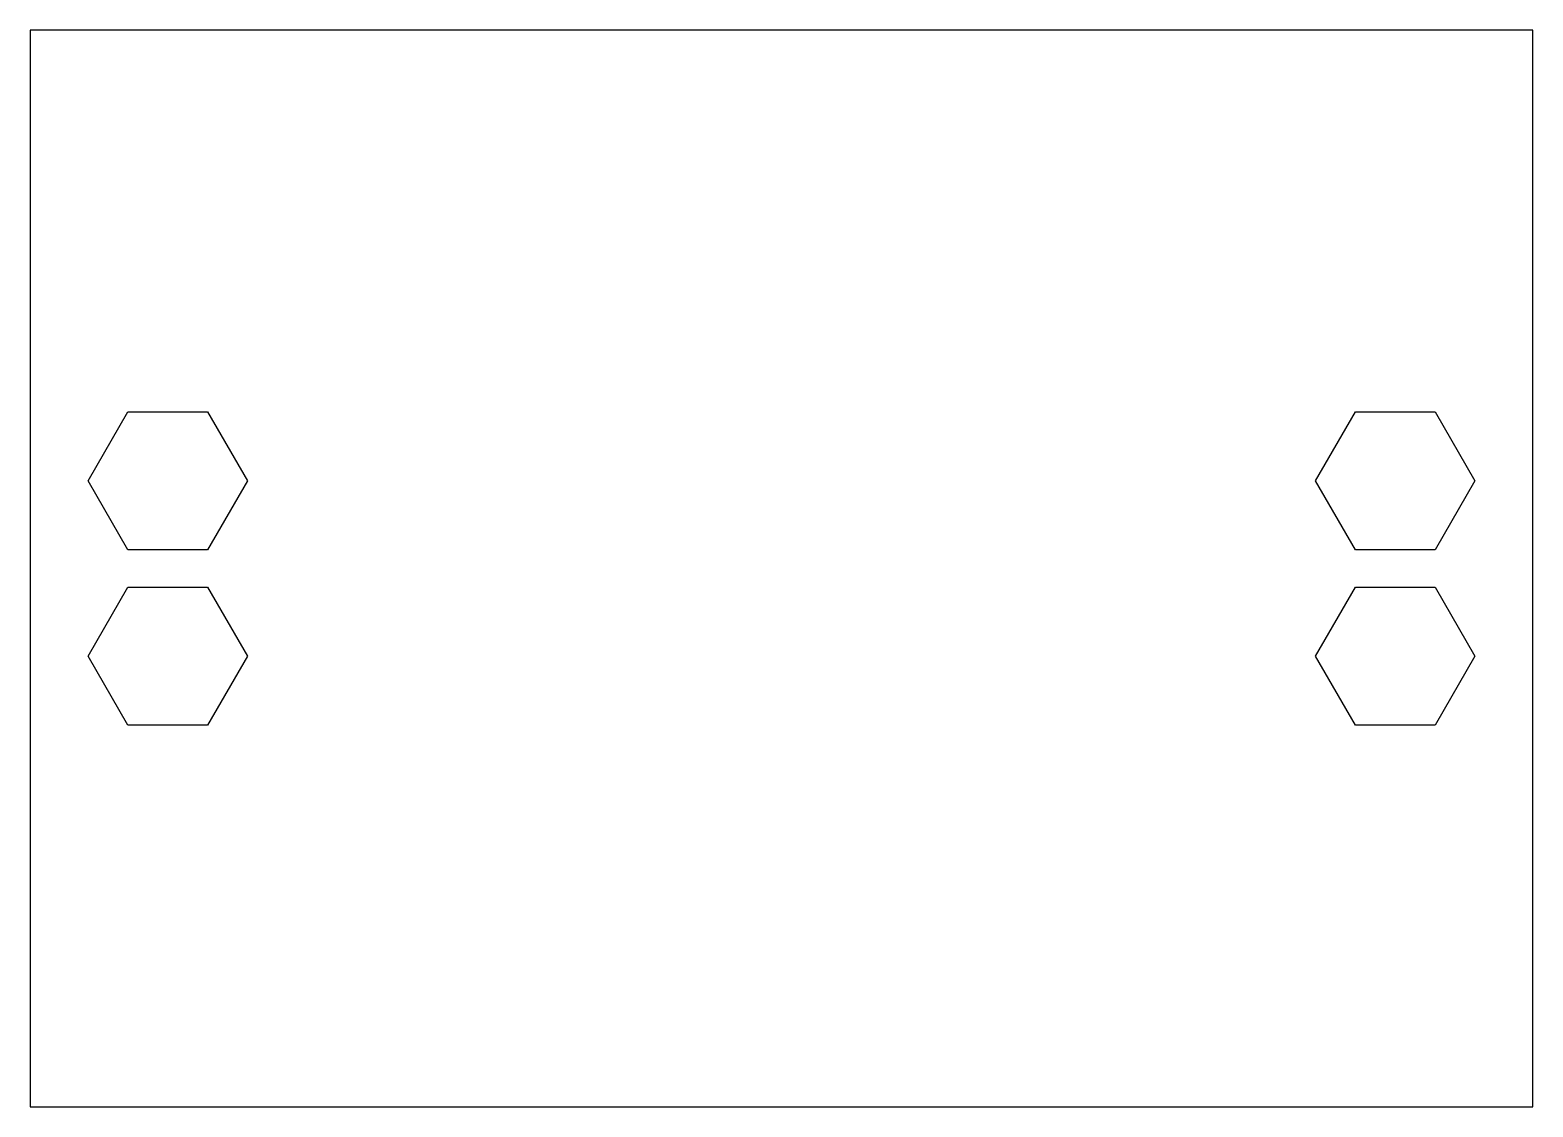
# Model space of a CAD drawing. Header units: millimetres. Extents: x -60 to 60, y -43 to 43.
import ezdxf

# ---------------------------------------------------------------- set-up
doc = ezdxf.new("R2010")
doc.units = ezdxf.units.MM

msp = doc.modelspace()

# ---------------------------------------------------------------- linework, layer by layer
for points in [[(60, -43), (60, 43), (-60, 43), (-60, -43)], [(-45.82, 1.5), (-52.18, 1.5), (-55.35, 7), (-52.18, 12.5), (-45.82, 12.5), (-42.65, 7)], [(52.18, 12.5), (55.35, 7), (52.18, 1.5), (45.82, 1.5), (42.65, 7), (45.82, 12.5)], [(-52.18, -1.5), (-45.82, -1.5), (-42.65, -7), (-45.82, -12.5), (-52.18, -12.5), (-55.35, -7)], [(42.65, -7), (45.82, -1.5), (52.18, -1.5), (55.35, -7), (52.18, -12.5), (45.82, -12.5)]]:
    msp.add_lwpolyline(points, close=True)

doc.saveas('drawing.dxf')
